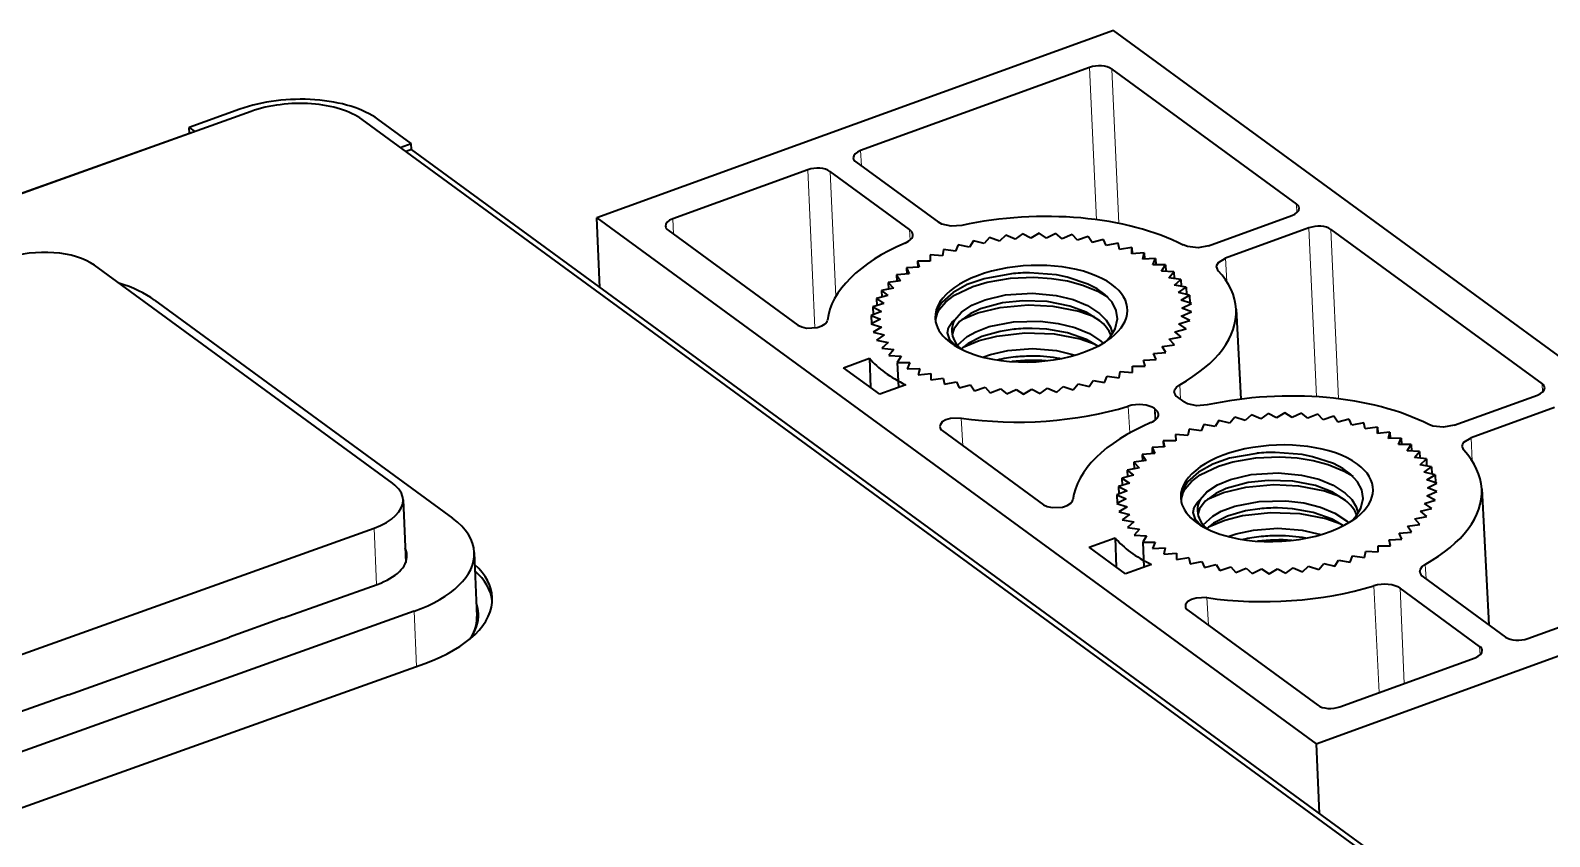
# Model space of a CAD drawing. Extents: x -1334 to -16, y -214 to 699.
# Drawn here: x -279.36 to -232, y 319.66 to 344.79 of the extents above; entities that cross this region are included whole.
import ezdxf

# ---------------------------------------------------------------- set-up
doc = ezdxf.new("R2010")
doc.units = 0

msp = doc.modelspace()

# ---------------------------------------------------------------- linework, layer by layer
at = {"color": 7, "lineweight": 35, "ltscale": 0.428136}
for p, q in [((-245.603, 344.785), (-261.7, 338.941)), ((-239.283, 322.551), (-223.185, 328.396))]:
    msp.add_line(p, q, dxfattribs=at)
at = {"color": 7, "lineweight": 35}
for p, q in [((-223.185, 328.396), (-245.603, 344.785)), ((-272.474, 342.26), (-311.036, 328.473)), ((-191.538, 285.363), (-269.016, 342.009)), ((-192.196, 286.026), (-267.483, 341.07)), ((-261.7, 338.941), (-239.283, 322.551))]:
    msp.add_line(p, q, dxfattribs=at)
at = {"color": 7, "lineweight": 35, "ltscale": 0.189853}
for p, q in [((-246.345, 343.629), (-253.483, 341.038)), ((-232.686, 325.833), (-225.548, 328.424))]:
    msp.add_line(p, q, dxfattribs=at)
at = {"color": 7, "lineweight": 13, "ltscale": 0.118703}
msp.add_line((-246.13, 338.886), (-246.345, 343.629), dxfattribs=at)
at = {"color": 7, "lineweight": 35, "ltscale": 0.1784}
msp.add_line((-245.654, 343.581), (-239.893, 339.37), dxfattribs=at)
at = {"color": 7, "lineweight": 13, "ltscale": 0.120376}
msp.add_line((-245.436, 338.771), (-245.654, 343.581), dxfattribs=at)
at = {"color": 7, "lineweight": 35, "ltscale": 0.041975}
msp.add_line((-272.827, 342.329), (-274.408, 341.764), dxfattribs=at)
at = {"color": 7, "lineweight": 35, "ltscale": 0.032004}
msp.add_line((-267.491, 341.261), (-268.525, 342.016), dxfattribs=at)
at = {"color": 7, "lineweight": 35, "ltscale": 0.412162}
msp.add_line((-274.4, 341.573), (-289.924, 336.023), dxfattribs=at)
at = {"color": 7, "lineweight": 35, "ltscale": 0.00477}
for p, q in [((-274.4, 341.573), (-274.408, 341.764)), ((-267.483, 341.07), (-267.491, 341.261))]:
    msp.add_line(p, q, dxfattribs=at)
at = {"color": 7, "lineweight": 35, "ltscale": 0.005546}
msp.add_line((-274.408, 341.764), (-274.229, 341.633), dxfattribs=at)
at = {"color": 7, "lineweight": 35, "ltscale": 0.008939}
msp.add_line((-267.828, 341.14), (-267.491, 341.261), dxfattribs=at)
at = {"color": 7, "lineweight": 35, "ltscale": 0.004434}
msp.add_line((-267.483, 341.07), (-267.65, 341.01), dxfattribs=at)
at = {"color": 7, "lineweight": 13, "ltscale": 0.01194}
msp.add_line((-253.457, 340.561), (-253.483, 341.038), dxfattribs=at)
at = {"color": 7, "lineweight": 35, "ltscale": 0.079638}
for p, q in [((-253.628, 340.686), (-251.056, 338.806)), ((-235.95, 327.761), (-233.378, 325.881))]:
    msp.add_line(p, q, dxfattribs=at)
at = {"color": 7, "lineweight": 35, "ltscale": 0.112004}
for p, q in [((-255.126, 340.441), (-259.337, 338.912)), ((-238.54, 323.707), (-234.329, 325.236))]:
    msp.add_line(p, q, dxfattribs=at)
at = {"color": 7, "lineweight": 13, "ltscale": 0.123346}
msp.add_line((-254.903, 335.512), (-255.126, 340.441), dxfattribs=at)
at = {"color": 7, "lineweight": 35, "ltscale": 0.076858}
msp.add_line((-251.953, 338.579), (-254.435, 340.393), dxfattribs=at)
at = {"color": 7, "lineweight": 13, "ltscale": 0.097702}
msp.add_line((-254.258, 336.489), (-254.435, 340.393), dxfattribs=at)
at = {"color": 7, "lineweight": 13, "ltscale": 0.00664}
for p, q in [((-239.883, 339.104), (-239.893, 339.37)), ((-232.228, 333.508), (-232.238, 333.773)), ((-234.174, 325.323), (-234.185, 325.588))]:
    msp.add_line(p, q, dxfattribs=at)
at = {"color": 7, "lineweight": 35, "ltscale": 0.054198}
msp.add_line((-261.609, 336.775), (-261.7, 338.941), dxfattribs=at)
at = {"color": 7, "lineweight": 13, "ltscale": 0.011941}
msp.add_line((-259.311, 338.435), (-259.337, 338.912), dxfattribs=at)
at = {"color": 7, "lineweight": 35, "ltscale": 0.069058}
for p, q in [((-242.634, 338.075), (-240.038, 339.018)), ((-239.51, 338.632), (-242.107, 337.69)), ((-234.979, 332.479), (-232.383, 333.421)), ((-231.856, 333.036), (-234.452, 332.093))]:
    msp.add_line(p, q, dxfattribs=at)
at = {"color": 7, "lineweight": 13, "ltscale": 0.131779}
msp.add_line((-239.272, 333.367), (-239.51, 338.632), dxfattribs=at)
at = {"color": 7, "lineweight": 35, "ltscale": 0.125382}
msp.add_line((-259.482, 338.561), (-255.433, 335.601), dxfattribs=at)
at = {"color": 7, "lineweight": 13, "ltscale": 0.008249}
for p, q in [((-251.953, 338.579), (-251.939, 338.249)), ((-244.298, 332.982), (-244.284, 332.652))]:
    msp.add_line(p, q, dxfattribs=at)
at = {"color": 7, "lineweight": 35, "ltscale": 0.005637}
for p, q in [((-249.965, 338.227), (-250.083, 338.035)), ((-246.355, 333.686), (-246.237, 333.878)), ((-242.31, 332.631), (-242.428, 332.439)), ((-238.7, 328.089), (-238.582, 328.281))]:
    msp.add_line(p, q, dxfattribs=at)
at = {"color": 7, "lineweight": 35, "ltscale": 0.008766}
for p, q in [((-249.625, 338.141), (-249.965, 338.227)), ((-246.695, 333.772), (-246.355, 333.686)), ((-241.97, 332.544), (-242.31, 332.631)), ((-239.04, 328.176), (-238.7, 328.089))]:
    msp.add_line(p, q, dxfattribs=at)
at = {"color": 7, "lineweight": 35, "ltscale": 0.006084}
for p, q in [((-249.468, 338.327), (-249.625, 338.141)), ((-246.852, 333.586), (-246.695, 333.772)), ((-241.813, 332.73), (-241.97, 332.544)), ((-239.197, 327.99), (-239.04, 328.176))]:
    msp.add_line(p, q, dxfattribs=at)
at = {"color": 7, "lineweight": 35, "ltscale": 0.008354}
for p, q in [((-249.151, 338.222), (-249.468, 338.327)), ((-247.169, 333.691), (-246.852, 333.586)), ((-241.496, 332.625), (-241.813, 332.73)), ((-239.515, 328.094), (-239.197, 327.99))]:
    msp.add_line(p, q, dxfattribs=at)
at = {"color": 7, "lineweight": 35, "ltscale": 0.006578}
for p, q in [((-248.957, 338.4), (-249.151, 338.222)), ((-247.363, 333.513), (-247.169, 333.691))]:
    msp.add_line(p, q, dxfattribs=at)
at = {"color": 7, "lineweight": 35, "ltscale": 0.007895}
msp.add_line((-248.665, 338.278), (-248.957, 338.4), dxfattribs=at)
at = {"color": 7, "lineweight": 35, "ltscale": 0.00709}
for p, q in [((-248.437, 338.446), (-248.665, 338.278)), ((-240.782, 332.85), (-241.01, 332.682)), ((-240.228, 327.87), (-240, 328.038))]:
    msp.add_line(p, q, dxfattribs=at)
at = {"color": 7, "lineweight": 35, "ltscale": 0.0074}
for p, q in [((-248.174, 338.309), (-248.437, 338.446)), ((-248.145, 333.604), (-247.883, 333.466)), ((-240.491, 328.007), (-240.228, 327.87))]:
    msp.add_line(p, q, dxfattribs=at)
at = {"color": 7, "lineweight": 35, "ltscale": 0.007598}
for p, q in [((-247.914, 338.466), (-248.174, 338.309)), ((-240.751, 327.851), (-240.491, 328.007))]:
    msp.add_line(p, q, dxfattribs=at)
at = {"color": 7, "lineweight": 35, "ltscale": 0.006889}
for p, q in [((-247.684, 338.315), (-247.914, 338.466)), ((-248.636, 333.598), (-248.406, 333.447)), ((-240.982, 328.002), (-240.751, 327.851))]:
    msp.add_line(p, q, dxfattribs=at)
at = {"color": 7, "lineweight": 35, "ltscale": 0.00808}
for p, q in [((-247.394, 338.458), (-247.684, 338.315)), ((-248.926, 333.455), (-248.636, 333.598)), ((-239.739, 332.861), (-240.029, 332.718)), ((-241.271, 327.859), (-240.982, 328.002))]:
    msp.add_line(p, q, dxfattribs=at)
at = {"color": 7, "lineweight": 35, "ltscale": 0.00638}
msp.add_line((-247.198, 338.294), (-247.394, 338.458), dxfattribs=at)
at = {"color": 7, "lineweight": 35, "ltscale": 0.008522}
for p, q in [((-246.882, 338.422), (-247.198, 338.294)), ((-249.438, 333.491), (-249.122, 333.619)), ((-239.227, 332.826), (-239.543, 332.697)), ((-241.783, 327.894), (-241.467, 328.022))]:
    msp.add_line(p, q, dxfattribs=at)
at = {"color": 7, "lineweight": 35, "ltscale": 0.005901}
for p, q in [((-246.723, 338.248), (-246.882, 338.422)), ((-249.597, 333.665), (-249.438, 333.491)), ((-239.068, 332.651), (-239.227, 332.826)), ((-241.943, 328.069), (-241.783, 327.894))]:
    msp.add_line(p, q, dxfattribs=at)
at = {"color": 7, "lineweight": 35, "ltscale": 0.008912}
for p, q in [((-246.384, 338.359), (-246.723, 338.248)), ((-249.936, 333.553), (-249.597, 333.665)), ((-242.281, 327.957), (-241.943, 328.069))]:
    msp.add_line(p, q, dxfattribs=at)
at = {"color": 7, "lineweight": 35, "ltscale": 0.005481}
for p, q in [((-246.263, 338.177), (-246.384, 338.359)), ((-250.057, 333.736), (-249.936, 333.553)), ((-242.402, 328.14), (-242.281, 327.957))]:
    msp.add_line(p, q, dxfattribs=at)
at = {"color": 7, "lineweight": 35, "ltscale": 0.009241}
for p, q in [((-245.906, 338.271), (-246.263, 338.177)), ((-250.414, 333.642), (-250.057, 333.736)), ((-238.251, 332.674), (-238.608, 332.58)), ((-242.759, 328.046), (-242.402, 328.14))]:
    msp.add_line(p, q, dxfattribs=at)
at = {"color": 7, "lineweight": 35, "ltscale": 0.005158}
for p, q in [((-245.825, 338.081), (-245.906, 338.271)), ((-250.495, 333.832), (-250.414, 333.642))]:
    msp.add_line(p, q, dxfattribs=at)
at = {"color": 7, "lineweight": 35, "ltscale": 0.009501}
for p, q in [((-245.452, 338.156), (-245.825, 338.081)), ((-250.868, 333.757), (-250.495, 333.832)), ((-237.797, 332.56), (-238.17, 332.484)), ((-243.213, 328.16), (-242.841, 328.235))]:
    msp.add_line(p, q, dxfattribs=at)
at = {"color": 7, "lineweight": 35, "ltscale": 0.004962}
for p, q in [((-245.411, 337.962), (-245.452, 338.156)), ((-250.909, 333.951), (-250.868, 333.757)), ((-237.757, 332.365), (-237.797, 332.56)), ((-243.254, 328.354), (-243.213, 328.16))]:
    msp.add_line(p, q, dxfattribs=at)
at = {"color": 7, "lineweight": 35, "ltscale": 0.203799}
msp.add_line((-238.819, 338.584), (-232.238, 333.773), dxfattribs=at)
at = {"color": 7, "lineweight": 13, "ltscale": 0.132173}
msp.add_line((-238.58, 333.303), (-238.819, 338.584), dxfattribs=at)
at = {"color": 7, "lineweight": 35, "ltscale": 0.009624}
msp.add_line((-250.932, 337.758), (-251.316, 337.786), dxfattribs=at)
at = {"color": 7, "lineweight": 35, "ltscale": 0.004917}
for p, q in [((-251.316, 337.786), (-251.313, 337.589)), ((-245.004, 334.127), (-245.007, 334.324)), ((-243.661, 332.189), (-243.658, 331.992)), ((-237.349, 328.531), (-237.352, 328.727))]:
    msp.add_line(p, q, dxfattribs=at)
at = {"color": 7, "lineweight": 35, "ltscale": 0.005021}
for p, q in [((-250.894, 337.955), (-250.932, 337.758)), ((-245.426, 333.958), (-245.388, 334.155)), ((-243.239, 332.359), (-243.277, 332.161))]:
    msp.add_line(p, q, dxfattribs=at)
at = {"color": 7, "lineweight": 35, "ltscale": 0.009408}
for p, q in [((-250.521, 337.907), (-250.894, 337.955)), ((-245.799, 334.005), (-245.426, 333.958)), ((-242.866, 332.311), (-243.239, 332.359)), ((-238.145, 328.409), (-237.771, 328.361))]:
    msp.add_line(p, q, dxfattribs=at)
at = {"color": 7, "lineweight": 35, "ltscale": 0.005271}
for p, q in [((-250.442, 338.103), (-250.521, 337.907)), ((-245.878, 333.81), (-245.799, 334.005)), ((-242.787, 332.506), (-242.866, 332.311)), ((-238.223, 328.213), (-238.145, 328.409))]:
    msp.add_line(p, q, dxfattribs=at)
at = {"color": 7, "lineweight": 35, "ltscale": 0.00912}
for p, q in [((-250.083, 338.035), (-250.442, 338.103)), ((-246.237, 333.878), (-245.878, 333.81)), ((-242.428, 332.439), (-242.787, 332.506)), ((-238.582, 328.281), (-238.223, 328.213))]:
    msp.add_line(p, q, dxfattribs=at)
at = {"color": 7, "lineweight": 35, "ltscale": 0.009687}
for p, q in [((-245.028, 338.018), (-245.411, 337.962)), ((-251.292, 333.895), (-250.909, 333.951)), ((-237.373, 332.421), (-237.757, 332.365)), ((-243.637, 328.298), (-243.254, 328.354))]:
    msp.add_line(p, q, dxfattribs=at)
at = {"color": 7, "lineweight": 35, "ltscale": 0.004919}
for p, q in [((-245.028, 337.821), (-245.028, 338.018)), ((-251.291, 334.092), (-251.292, 333.895)), ((-237.374, 332.225), (-237.373, 332.421)), ((-243.637, 328.495), (-243.637, 328.298))]:
    msp.add_line(p, q, dxfattribs=at)
at = {"color": 7, "lineweight": 35, "ltscale": 0.004902}
for p, q in [((-245.028, 338.018), (-245.019, 337.822)), ((-237.373, 332.421), (-237.364, 332.225))]:
    msp.add_line(p, q, dxfattribs=at)
at = {"color": 7, "lineweight": 35, "ltscale": 0.009795}
for p, q in [((-244.638, 337.857), (-245.028, 337.821)), ((-251.682, 334.056), (-251.291, 334.092)), ((-236.984, 332.26), (-237.374, 332.225)), ((-244.027, 328.459), (-243.637, 328.495))]:
    msp.add_line(p, q, dxfattribs=at)
at = {"color": 7, "lineweight": 35, "ltscale": 0.005037}
for p, q in [((-244.68, 337.66), (-244.638, 337.857)), ((-251.64, 334.253), (-251.682, 334.056)), ((-237.025, 332.063), (-236.984, 332.26)), ((-243.985, 328.657), (-244.027, 328.459))]:
    msp.add_line(p, q, dxfattribs=at)
at = {"color": 7, "lineweight": 35, "ltscale": 0.009823}
for p, q in [((-244.287, 337.675), (-244.68, 337.66)), ((-252.033, 334.238), (-251.64, 334.253)), ((-236.632, 332.079), (-237.025, 332.063)), ((-244.378, 328.641), (-243.985, 328.657))]:
    msp.add_line(p, q, dxfattribs=at)
at = {"color": 7, "lineweight": 35, "ltscale": 0.004884}
for p, q in [((-244.638, 337.857), (-244.629, 337.662)), ((-244.049, 331.999), (-244.039, 331.804)), ((-236.984, 332.26), (-236.974, 332.065))]:
    msp.add_line(p, q, dxfattribs=at)
at = {"color": 7, "lineweight": 35, "ltscale": 0.005297}
for p, q in [((-244.369, 337.48), (-244.287, 337.675)), ((-251.951, 334.433), (-252.033, 334.238)), ((-236.715, 331.883), (-236.632, 332.079)), ((-244.296, 328.837), (-244.378, 328.641))]:
    msp.add_line(p, q, dxfattribs=at)
at = {"color": 7, "lineweight": 35, "ltscale": 0.00492}
for p, q in [((-244.287, 337.675), (-244.278, 337.479)), ((-236.632, 332.079), (-236.623, 331.882))]:
    msp.add_line(p, q, dxfattribs=at)
at = {"color": 7, "lineweight": 13, "ltscale": 0.018269}
msp.add_line((-242.07, 336.96), (-242.107, 337.69), dxfattribs=at)
at = {"color": 7, "lineweight": 35, "ltscale": 0.287861}
msp.add_line((-268.069, 330.672), (-277.364, 337.468), dxfattribs=at)
at = {"color": 7, "lineweight": 35, "ltscale": 0.009801}
msp.add_line((-251.968, 337.199), (-252.358, 337.165), dxfattribs=at)
at = {"color": 7, "lineweight": 35, "ltscale": 0.005513}
for p, q in [((-252.358, 337.165), (-252.234, 336.983)), ((-243.962, 334.748), (-244.086, 334.93)), ((-244.703, 331.568), (-244.579, 331.386)), ((-236.307, 329.151), (-236.431, 329.334))]:
    msp.add_line(p, q, dxfattribs=at)
at = {"color": 7, "lineweight": 35, "ltscale": 0.004968}
for p, q in [((-252.358, 337.165), (-252.349, 336.966)), ((-244.703, 331.568), (-244.694, 331.37))]:
    msp.add_line(p, q, dxfattribs=at)
at = {"color": 7, "lineweight": 35, "ltscale": 0.009822}
for p, q in [((-251.66, 337.402), (-252.052, 337.388)), ((-244.66, 334.511), (-244.268, 334.525)), ((-244.005, 331.805), (-244.397, 331.792)), ((-237.006, 328.914), (-236.613, 328.928))]:
    msp.add_line(p, q, dxfattribs=at)
at = {"color": 7, "lineweight": 35, "ltscale": 0.00518}
for p, q in [((-252.052, 337.388), (-251.968, 337.199)), ((-244.397, 331.792), (-244.313, 331.603)), ((-236.613, 328.928), (-236.697, 329.117))]:
    msp.add_line(p, q, dxfattribs=at)
at = {"color": 7, "lineweight": 35, "ltscale": 0.004899}
msp.add_line((-252.052, 337.388), (-252.043, 337.193), dxfattribs=at)
at = {"color": 7, "lineweight": 35, "ltscale": 0.009762}
for p, q in [((-251.313, 337.589), (-251.703, 337.596)), ((-245.007, 334.324), (-244.616, 334.317)), ((-243.658, 331.992), (-244.049, 331.999)), ((-237.352, 328.727), (-236.962, 328.72))]:
    msp.add_line(p, q, dxfattribs=at)
at = {"color": 7, "lineweight": 35, "ltscale": 0.004973}
for p, q in [((-251.703, 337.596), (-251.66, 337.402)), ((-244.616, 334.317), (-244.66, 334.511))]:
    msp.add_line(p, q, dxfattribs=at)
at = {"color": 7, "lineweight": 35, "ltscale": 0.004885}
msp.add_line((-251.703, 337.596), (-251.694, 337.401), dxfattribs=at)
at = {"color": 7, "lineweight": 35, "ltscale": 0.00977}
for p, q in [((-243.979, 337.475), (-244.369, 337.48)), ((-252.341, 334.438), (-251.951, 334.433)), ((-236.324, 331.878), (-236.715, 331.883)), ((-244.687, 328.842), (-244.296, 328.837))]:
    msp.add_line(p, q, dxfattribs=at)
at = {"color": 7, "lineweight": 35, "ltscale": 0.005671}
for p, q in [((-244.1, 337.283), (-243.979, 337.475)), ((-236.446, 331.687), (-236.324, 331.878)), ((-244.565, 329.033), (-244.687, 328.842))]:
    msp.add_line(p, q, dxfattribs=at)
at = {"color": 7, "lineweight": 35, "ltscale": 0.009638}
for p, q in [((-243.716, 337.257), (-244.1, 337.283)), ((-244.949, 329.059), (-244.565, 329.033))]:
    msp.add_line(p, q, dxfattribs=at)
at = {"color": 7, "lineweight": 35, "ltscale": 0.00501}
for p, q in [((-243.979, 337.475), (-243.969, 337.274)), ((-236.324, 331.878), (-236.314, 331.678))]:
    msp.add_line(p, q, dxfattribs=at)
at = {"color": 7, "lineweight": 35, "ltscale": 0.006124}
msp.add_line((-243.876, 337.072), (-243.716, 337.257), dxfattribs=at)
at = {"color": 7, "lineweight": 35, "ltscale": 0.005163}
msp.add_line((-243.716, 337.257), (-243.706, 337.051), dxfattribs=at)
at = {"color": 7, "lineweight": 35, "ltscale": 0.009519}
for p, q in [((-252.456, 336.755), (-252.829, 336.681)), ((-243.864, 335.158), (-243.49, 335.232)), ((-236.209, 329.561), (-235.836, 329.635))]:
    msp.add_line(p, q, dxfattribs=at)
at = {"color": 7, "lineweight": 35, "ltscale": 0.009699}
for p, q in [((-252.234, 336.983), (-252.618, 336.928)), ((-244.086, 334.93), (-243.702, 334.984)), ((-244.579, 331.386), (-244.963, 331.332)), ((-236.431, 329.334), (-236.047, 329.388))]:
    msp.add_line(p, q, dxfattribs=at)
at = {"color": 7, "lineweight": 35, "ltscale": 0.005938}
for p, q in [((-252.618, 336.928), (-252.456, 336.755)), ((-244.963, 331.332), (-244.801, 331.158))]:
    msp.add_line(p, q, dxfattribs=at)
at = {"color": 7, "lineweight": 35, "ltscale": 0.005095}
msp.add_line((-252.618, 336.928), (-252.609, 336.725), dxfattribs=at)
at = {"color": 7, "lineweight": 35, "ltscale": 0.009428}
for p, q in [((-243.502, 337.026), (-243.876, 337.072)), ((-252.818, 334.887), (-252.444, 334.841)), ((-235.847, 331.429), (-236.221, 331.475)), ((-245.164, 329.291), (-244.789, 329.244))]:
    msp.add_line(p, q, dxfattribs=at)
at = {"color": 7, "lineweight": 35, "ltscale": 0.00662}
for p, q in [((-243.698, 336.849), (-243.502, 337.026)), ((-252.622, 335.064), (-252.818, 334.887)), ((-236.043, 331.252), (-235.847, 331.429))]:
    msp.add_line(p, q, dxfattribs=at)
at = {"color": 7, "lineweight": 35, "ltscale": 0.009146}
for p, q in [((-243.338, 336.783), (-243.698, 336.849)), ((-252.982, 335.13), (-252.622, 335.064)), ((-245.327, 329.534), (-244.967, 329.468))]:
    msp.add_line(p, q, dxfattribs=at)
at = {"color": 7, "lineweight": 35, "ltscale": 0.007133}
for p, q in [((-243.57, 336.615), (-243.338, 336.783)), ((-252.75, 335.298), (-252.982, 335.13)), ((-235.915, 331.019), (-235.684, 331.186)), ((-245.096, 329.701), (-245.327, 329.534))]:
    msp.add_line(p, q, dxfattribs=at)
at = {"color": 7, "lineweight": 35, "ltscale": 0.005385}
msp.add_line((-243.502, 337.026), (-243.491, 336.811), dxfattribs=at)
at = {"color": 7, "lineweight": 35, "ltscale": 0.005693}
for p, q in [((-243.338, 336.783), (-243.328, 336.555)), ((-235.684, 331.186), (-235.673, 330.959))]:
    msp.add_line(p, q, dxfattribs=at)
at = {"color": 7, "lineweight": 35, "ltscale": 0.287862}
msp.add_line((-275.492, 336.378), (-266.197, 329.582), dxfattribs=at)
at = {"color": 7, "lineweight": 35, "ltscale": 0.008941}
msp.add_line((-252.756, 336.276), (-253.097, 336.166), dxfattribs=at)
at = {"color": 7, "lineweight": 35, "ltscale": 0.009265}
for p, q in [((-252.631, 336.519), (-252.99, 336.426)), ((-243.689, 335.394), (-243.33, 335.487)), ((-244.976, 330.922), (-245.335, 330.829)), ((-236.034, 329.798), (-235.676, 329.89))]:
    msp.add_line(p, q, dxfattribs=at)
at = {"color": 7, "lineweight": 35, "ltscale": 0.006931}
for p, q in [((-252.99, 336.426), (-252.756, 336.276)), ((-243.33, 335.487), (-243.564, 335.637)), ((-245.335, 330.829), (-245.102, 330.679)), ((-235.676, 329.89), (-235.909, 330.04))]:
    msp.add_line(p, q, dxfattribs=at)
at = {"color": 7, "lineweight": 35, "ltscale": 0.00556}
for p, q in [((-252.99, 336.426), (-252.979, 336.204)), ((-245.335, 330.829), (-245.324, 330.607))]:
    msp.add_line(p, q, dxfattribs=at)
at = {"color": 7, "lineweight": 35, "ltscale": 0.006422}
for p, q in [((-252.829, 336.681), (-252.631, 336.519)), ((-245.175, 331.085), (-244.976, 330.922)), ((-235.836, 329.635), (-236.034, 329.798))]:
    msp.add_line(p, q, dxfattribs=at)
at = {"color": 7, "lineweight": 35, "ltscale": 0.005289}
for p, q in [((-252.829, 336.681), (-252.82, 336.47)), ((-245.175, 331.085), (-245.165, 330.873))]:
    msp.add_line(p, q, dxfattribs=at)
at = {"color": 7, "lineweight": 35, "ltscale": 0.008797}
for p, q in [((-243.228, 336.53), (-243.57, 336.615)), ((-235.573, 330.934), (-235.915, 331.019)), ((-245.437, 329.786), (-245.096, 329.701))]:
    msp.add_line(p, q, dxfattribs=at)
at = {"color": 7, "lineweight": 35, "ltscale": 0.007639}
for p, q in [((-243.491, 336.375), (-243.228, 336.53)), ((-252.829, 335.538), (-253.092, 335.383))]:
    msp.add_line(p, q, dxfattribs=at)
at = {"color": 7, "lineweight": 35, "ltscale": 0.00839}
for p, q in [((-243.172, 336.272), (-243.491, 336.375)), ((-253.148, 335.641), (-252.829, 335.538)), ((-235.517, 330.675), (-235.836, 330.778)), ((-245.493, 330.045), (-245.174, 329.941))]:
    msp.add_line(p, q, dxfattribs=at)
at = {"color": 7, "lineweight": 35, "ltscale": 0.008118}
for p, q in [((-243.464, 336.13), (-243.172, 336.272)), ((-252.856, 335.783), (-253.148, 335.641)), ((-235.809, 330.533), (-235.517, 330.675)), ((-245.201, 330.186), (-245.493, 330.045))]:
    msp.add_line(p, q, dxfattribs=at)
at = {"color": 7, "lineweight": 35, "ltscale": 0.00611}
for p, q in [((-243.228, 336.53), (-243.217, 336.286)), ((-235.573, 330.934), (-235.562, 330.69))]:
    msp.add_line(p, q, dxfattribs=at)
at = {"color": 7, "lineweight": 35, "ltscale": 0.008556}
for p, q in [((-252.832, 336.03), (-253.15, 335.903)), ((-243.488, 335.883), (-243.17, 336.01)), ((-245.177, 330.433), (-245.495, 330.307)), ((-235.833, 330.286), (-235.515, 330.413))]:
    msp.add_line(p, q, dxfattribs=at)
at = {"color": 7, "lineweight": 35, "ltscale": 0.007934}
for p, q in [((-253.15, 335.903), (-252.856, 335.783)), ((-235.515, 330.413), (-235.809, 330.533))]:
    msp.add_line(p, q, dxfattribs=at)
at = {"color": 7, "lineweight": 35, "ltscale": 0.00643}
for p, q in [((-253.15, 335.903), (-253.138, 335.646)), ((-245.495, 330.307), (-245.483, 330.05))]:
    msp.add_line(p, q, dxfattribs=at)
at = {"color": 7, "lineweight": 35, "ltscale": 0.007442}
for p, q in [((-253.097, 336.166), (-252.832, 336.03)), ((-243.223, 335.747), (-243.488, 335.883)), ((-235.568, 330.151), (-235.833, 330.286))]:
    msp.add_line(p, q, dxfattribs=at)
at = {"color": 7, "lineweight": 35, "ltscale": 0.005931}
for p, q in [((-253.097, 336.166), (-253.085, 335.929)), ((-245.442, 330.569), (-245.431, 330.332))]:
    msp.add_line(p, q, dxfattribs=at)
at = {"color": 7, "lineweight": 35, "ltscale": 0.008942}
for p, q in [((-243.564, 335.637), (-243.223, 335.747)), ((-245.102, 330.679), (-245.442, 330.569)), ((-235.909, 330.04), (-235.568, 330.151))]:
    msp.add_line(p, q, dxfattribs=at)
at = {"color": 7, "lineweight": 35, "ltscale": 0.007933}
for p, q in [((-243.17, 336.01), (-243.464, 336.13)), ((-245.495, 330.307), (-245.201, 330.186))]:
    msp.add_line(p, q, dxfattribs=at)
at = {"color": 7, "lineweight": 35, "ltscale": 0.070159}
msp.add_line((-241.777, 336.094), (-241.628, 333.292), dxfattribs=at)
at = {"color": 7, "lineweight": 35, "ltscale": 0.008798}
msp.add_line((-253.092, 335.383), (-252.75, 335.298), dxfattribs=at)
at = {"color": 7, "lineweight": 35, "ltscale": 0.000125336}
for p, q in [((-248.7, 335.472), (-248.695, 335.472)), ((-241.046, 329.875), (-241.041, 329.876))]:
    msp.add_line(p, q, dxfattribs=at)
at = {"color": 7, "lineweight": 35, "ltscale": 2.86509e-05}
msp.add_line((-248.139, 335.5), (-248.14, 335.5), dxfattribs=at)
at = {"color": 7, "lineweight": 35, "ltscale": 0.006421}
msp.add_line((-243.49, 335.232), (-243.689, 335.394), dxfattribs=at)
at = {"color": 7, "lineweight": 35, "ltscale": 0.006123}
for p, q in [((-252.444, 334.841), (-252.604, 334.656)), ((-236.221, 331.475), (-236.061, 331.661)), ((-244.789, 329.244), (-244.949, 329.059))]:
    msp.add_line(p, q, dxfattribs=at)
at = {"color": 7, "lineweight": 35, "ltscale": 0.000621967}
for p, q in [((-250.487, 334.927), (-250.507, 334.942)), ((-242.832, 329.33), (-242.852, 329.345))]:
    msp.add_line(p, q, dxfattribs=at)
at = {"color": 7, "lineweight": 35, "ltscale": 0.002411}
for p, q in [((-245.993, 335.101), (-245.921, 335.037)), ((-238.338, 329.504), (-238.266, 329.441))]:
    msp.add_line(p, q, dxfattribs=at)
at = {"color": 7, "lineweight": 35, "ltscale": 0.005939}
for p, q in [((-243.702, 334.984), (-243.864, 335.158)), ((-236.047, 329.388), (-236.209, 329.561))]:
    msp.add_line(p, q, dxfattribs=at)
at = {"color": 7, "lineweight": 35, "ltscale": 0.021546}
for p, q in [((-254.015, 334.274), (-253.205, 334.568)), ((-252.074, 333.74), (-252.884, 333.446)), ((-244.419, 328.144), (-245.229, 327.85))]:
    msp.add_line(p, q, dxfattribs=at)
at = {"color": 7, "lineweight": 35, "ltscale": 0.022799}
msp.add_line((-253.205, 334.568), (-253.171, 333.657), dxfattribs=at)
at = {"color": 7, "lineweight": 35, "ltscale": 0.009637}
for p, q in [((-252.604, 334.656), (-252.22, 334.63)), ((-236.061, 331.661), (-236.446, 331.687))]:
    msp.add_line(p, q, dxfattribs=at)
at = {"color": 7, "lineweight": 35, "ltscale": 0.005672}
msp.add_line((-252.22, 334.63), (-252.341, 334.438), dxfattribs=at)
at = {"color": 7, "lineweight": 35, "ltscale": 0.019564}
for p, q in [((-252.341, 334.438), (-252.304, 333.657)), ((-244.687, 328.842), (-244.65, 328.06))]:
    msp.add_line(p, q, dxfattribs=at)
at = {"color": 7, "lineweight": 35, "ltscale": 4.65456e-05}
msp.add_line((-248.097, 334.635), (-248.099, 334.635), dxfattribs=at)
at = {"color": 7, "lineweight": 35, "ltscale": 0.0098}
for p, q in [((-244.352, 334.714), (-243.962, 334.748)), ((-244.313, 331.603), (-244.703, 331.568)), ((-236.697, 329.117), (-236.307, 329.151))]:
    msp.add_line(p, q, dxfattribs=at)
at = {"color": 7, "lineweight": 35, "ltscale": 0.005179}
msp.add_line((-244.268, 334.525), (-244.352, 334.714), dxfattribs=at)
at = {"color": 7, "lineweight": 35, "ltscale": 0.035048}
for p, q in [((-252.884, 333.446), (-254.015, 334.274)), ((-245.229, 327.85), (-246.361, 328.677))]:
    msp.add_line(p, q, dxfattribs=at)
at = {"color": 7, "lineweight": 35, "ltscale": 0.009623}
for p, q in [((-245.388, 334.155), (-245.004, 334.127)), ((-243.277, 332.161), (-243.661, 332.189)), ((-237.733, 328.558), (-237.349, 328.531))]:
    msp.add_line(p, q, dxfattribs=at)
at = {"color": 7, "lineweight": 35, "ltscale": 0.006381}
for p, q in [((-249.122, 333.619), (-248.926, 333.455)), ((-239.543, 332.697), (-239.739, 332.861)), ((-241.467, 328.022), (-241.271, 327.859))]:
    msp.add_line(p, q, dxfattribs=at)
at = {"color": 7, "lineweight": 35, "ltscale": 0.007597}
for p, q in [((-248.406, 333.447), (-248.145, 333.604)), ((-240.259, 332.869), (-240.52, 332.713))]:
    msp.add_line(p, q, dxfattribs=at)
at = {"color": 7, "lineweight": 35, "ltscale": 0.007091}
msp.add_line((-247.883, 333.466), (-247.655, 333.635), dxfattribs=at)
at = {"color": 7, "lineweight": 35, "ltscale": 0.007894}
for p, q in [((-247.655, 333.635), (-247.363, 333.513)), ((-241.01, 332.682), (-241.302, 332.803)), ((-240, 328.038), (-239.708, 327.916))]:
    msp.add_line(p, q, dxfattribs=at)
at = {"color": 7, "lineweight": 13, "ltscale": 0.011345}
for p, q in [((-243.511, 333.289), (-243.535, 333.743)), ((-235.856, 327.693), (-235.88, 328.146))]:
    msp.add_line(p, q, dxfattribs=at)
at = {"color": 7, "lineweight": 13, "ltscale": 0.020914}
msp.add_line((-245.136, 333.074), (-245.094, 332.239), dxfattribs=at)
at = {"color": 7, "lineweight": 35, "ltscale": 0.000716753}
msp.add_line((-244.298, 332.982), (-244.321, 332.999), dxfattribs=at)
at = {"color": 7, "lineweight": 13, "ltscale": 0.009118}
msp.add_line((-244.306, 332.635), (-244.321, 332.999), dxfattribs=at)
at = {"color": 7, "lineweight": 35, "ltscale": 0.006275}
msp.add_line((-243.604, 333.357), (-243.402, 333.209), dxfattribs=at)
at = {"color": 7, "lineweight": 13, "ltscale": 0.021598}
msp.add_line((-250.345, 332.705), (-250.294, 331.843), dxfattribs=at)
at = {"color": 7, "lineweight": 35, "ltscale": 0.006579}
for p, q in [((-241.302, 332.803), (-241.496, 332.625)), ((-239.708, 327.916), (-239.515, 328.094))]:
    msp.add_line(p, q, dxfattribs=at)
at = {"color": 7, "lineweight": 35, "ltscale": 0.007401}
msp.add_line((-240.52, 332.713), (-240.782, 332.85), dxfattribs=at)
at = {"color": 7, "lineweight": 35, "ltscale": 0.00689}
msp.add_line((-240.029, 332.718), (-240.259, 332.869), dxfattribs=at)
at = {"color": 7, "lineweight": 35, "ltscale": 0.008913}
msp.add_line((-238.729, 332.763), (-239.068, 332.651), dxfattribs=at)
at = {"color": 7, "lineweight": 35, "ltscale": 0.005482}
msp.add_line((-238.608, 332.58), (-238.729, 332.763), dxfattribs=at)
at = {"color": 7, "lineweight": 35, "ltscale": 0.005157}
for p, q in [((-238.17, 332.484), (-238.251, 332.674)), ((-242.841, 328.235), (-242.759, 328.046))]:
    msp.add_line(p, q, dxfattribs=at)
at = {"color": 7, "lineweight": 35, "ltscale": 0.097764}
msp.add_line((-250.935, 332.312), (-247.779, 330.004), dxfattribs=at)
at = {"color": 7, "lineweight": 35, "ltscale": 0.004972}
for p, q in [((-244.049, 331.999), (-244.005, 331.805)), ((-236.962, 328.72), (-237.006, 328.914))]:
    msp.add_line(p, q, dxfattribs=at)
at = {"color": 7, "lineweight": 13, "ltscale": 0.01827}
msp.add_line((-234.415, 331.363), (-234.452, 332.093), dxfattribs=at)
at = {"color": 7, "lineweight": 35, "ltscale": 0.0049}
msp.add_line((-244.397, 331.792), (-244.388, 331.596), dxfattribs=at)
at = {"color": 7, "lineweight": 35, "ltscale": 0.005162}
msp.add_line((-236.061, 331.661), (-236.051, 331.454), dxfattribs=at)
at = {"color": 7, "lineweight": 35, "ltscale": 0.00952}
msp.add_line((-244.801, 331.158), (-245.175, 331.085), dxfattribs=at)
at = {"color": 7, "lineweight": 35, "ltscale": 0.005096}
msp.add_line((-244.963, 331.332), (-244.954, 331.128), dxfattribs=at)
at = {"color": 7, "lineweight": 35, "ltscale": 0.009147}
msp.add_line((-235.684, 331.186), (-236.043, 331.252), dxfattribs=at)
at = {"color": 7, "lineweight": 35, "ltscale": 0.005386}
msp.add_line((-235.847, 331.429), (-235.837, 331.214), dxfattribs=at)
at = {"color": 7, "lineweight": 35, "ltscale": 0.007443}
msp.add_line((-245.442, 330.569), (-245.177, 330.433), dxfattribs=at)
at = {"color": 7, "lineweight": 35, "ltscale": 0.007638}
for p, q in [((-235.836, 330.778), (-235.573, 330.934)), ((-245.174, 329.941), (-245.437, 329.786))]:
    msp.add_line(p, q, dxfattribs=at)
at = {"color": 7, "lineweight": 35, "ltscale": 0.048968}
msp.add_line((-267.743, 330.158), (-267.661, 328.201), dxfattribs=at)
at = {"color": 7, "lineweight": 35, "ltscale": 0.1061}
msp.add_line((-234.122, 330.498), (-233.897, 326.26), dxfattribs=at)
at = {"color": 7, "lineweight": 35, "ltscale": 2.827e-05}
msp.add_line((-240.484, 329.903), (-240.485, 329.903), dxfattribs=at)
at = {"color": 7, "lineweight": 35, "ltscale": 0.327887}
msp.add_line((-280.998, 324.858), (-268.648, 329.274), dxfattribs=at)
at = {"color": 7, "lineweight": 13, "ltscale": 0.044094}
msp.add_line((-268.648, 329.274), (-268.574, 327.512), dxfattribs=at)
at = {"color": 7, "lineweight": 35, "ltscale": 0.006621}
msp.add_line((-244.967, 329.468), (-245.164, 329.291), dxfattribs=at)
at = {"color": 7, "lineweight": 35, "ltscale": 0.021547}
msp.add_line((-246.361, 328.677), (-245.551, 328.971), dxfattribs=at)
at = {"color": 7, "lineweight": 35, "ltscale": 0.02279}
msp.add_line((-245.551, 328.971), (-245.517, 328.06), dxfattribs=at)
at = {"color": 7, "lineweight": 35, "ltscale": 4.61641e-05}
msp.add_line((-240.442, 329.038), (-240.444, 329.038), dxfattribs=at)
at = {"color": 7, "lineweight": 35, "ltscale": 0.049865}
msp.add_line((-265.522, 328.516), (-265.439, 326.523), dxfattribs=at)
at = {"color": 7, "lineweight": 35, "ltscale": 0.00502}
msp.add_line((-237.771, 328.361), (-237.733, 328.558), dxfattribs=at)
at = {"color": 7, "lineweight": 35, "ltscale": 0.077731}
msp.add_line((-271.476, 326.474), (-268.548, 327.521), dxfattribs=at)
at = {"color": 7, "lineweight": 13, "ltscale": 0.083241}
msp.add_line((-237.481, 327.478), (-237.315, 324.152), dxfattribs=at)
at = {"color": 7, "lineweight": 35, "ltscale": 0.076859}
msp.add_line((-234.185, 325.588), (-236.666, 327.403), dxfattribs=at)
at = {"color": 7, "lineweight": 13, "ltscale": 0.074297}
msp.add_line((-236.541, 324.433), (-236.666, 327.403), dxfattribs=at)
at = {"color": 7, "lineweight": 13, "ltscale": 0.021603}
msp.add_line((-242.691, 327.109), (-242.639, 326.246), dxfattribs=at)
at = {"color": 7, "lineweight": 35, "ltscale": 0.336338}
for p, q in [((-267.4, 326.682), (-280.068, 322.152)), ((-279.734, 320.527), (-267.066, 325.057))]:
    msp.add_line(p, q, dxfattribs=at)
at = {"color": 7, "lineweight": 35, "ltscale": 0.044417}
for p, q in [((-271.476, 326.474), (-273.149, 325.876)), ((-278.167, 324.082), (-279.84, 323.484))]:
    msp.add_line(p, q, dxfattribs=at)
at = {"color": 7, "lineweight": 13, "ltscale": 0.043001}
msp.add_line((-267.4, 326.682), (-267.327, 324.963), dxfattribs=at)
at = {"color": 7, "lineweight": 35, "ltscale": 0.125383}
msp.add_line((-243.281, 326.716), (-239.232, 323.755), dxfattribs=at)
at = {"color": 7, "lineweight": 35, "ltscale": 0.133252}
msp.add_line((-278.167, 324.082), (-273.149, 325.876), dxfattribs=at)
at = {"color": 7, "lineweight": 35, "ltscale": 0.0542}
msp.add_line((-239.283, 322.551), (-239.191, 320.385), dxfattribs=at)
at = {"color": 7, "lineweight": 35}
for points in [[(-250.329, 338.71), (-250.654, 338.686), (-250.948, 338.747), (-251.056, 338.806)], [(-242.634, 338.075), (-242.963, 338.014), (-243.295, 338.047), (-243.429, 338.098)], [(-242.385, 337.41), (-242.378, 337.465), (-242.329, 337.55), (-242.107, 337.69)], [(-248.781, 337.202), (-249.634, 337.047), (-250.159, 336.863), (-250.599, 336.62), (-250.941, 336.316), (-251.054, 336.15)], [(-245.864, 336.555), (-246.106, 336.729), (-246.399, 336.882), (-247.045, 337.097), (-247.371, 337.163), (-248.215, 337.229)], [(-251.148, 335.758), (-251.086, 335.984), (-251.023, 336.1), (-250.826, 336.329), (-250.554, 336.535), (-249.983, 336.806), (-249.538, 336.94), (-248.812, 337.067), (-248.077, 337.095), (-247.529, 337.057)], [(-247.529, 337.057), (-247.03, 336.977), (-246.557, 336.85), (-246.064, 336.647), (-245.788, 336.485)], [(-246.023, 335.736), (-246.449, 336.003), (-246.962, 336.196), (-247.665, 336.335), (-248.428, 336.36), (-249.058, 336.293), (-249.744, 336.105), (-250.066, 335.954), (-250.397, 335.712), (-250.573, 335.473), (-250.624, 335.305)], [(-250.554, 335.76), (-250.341, 336.006), (-250.015, 336.22), (-249.601, 336.391), (-248.967, 336.542), (-248.119, 336.596), (-247.39, 336.524), (-246.858, 336.395), (-246.406, 336.208), (-246.034, 335.966)], [(-250.328, 335.775), (-249.828, 335.981), (-249.13, 336.153), (-248.257, 336.231), (-247.489, 336.192)], [(-245.837, 335.089), (-245.703, 335.234), (-245.545, 335.488), (-245.474, 335.795), (-245.513, 336.06), (-245.643, 336.316), (-245.864, 336.555)], [(-255.433, 335.601), (-255.316, 335.544), (-255.166, 335.511), (-254.838, 335.525), (-254.693, 335.575), (-254.584, 335.645), (-254.528, 335.717), (-254.517, 335.755)], [(-250.507, 334.942), (-250.701, 335.144), (-250.772, 335.358), (-250.74, 335.525), (-250.635, 335.681), (-250.554, 335.76)], [(-247.489, 336.192), (-246.679, 336.035), (-246.206, 335.868)], [(-246.034, 335.966), (-245.829, 335.759), (-245.69, 335.532), (-245.631, 335.332)], [(-250.458, 334.976), (-250.156, 335.249), (-249.894, 335.395), (-249.469, 335.555), (-248.711, 335.705), (-247.881, 335.723), (-247.325, 335.655), (-246.804, 335.525), (-246.351, 335.336), (-245.993, 335.101)], [(-248.696, 335.473), (-249.135, 335.406), (-249.698, 335.242), (-250.133, 335.023), (-250.345, 334.858)], [(-250.287, 334.91), (-249.784, 335.117), (-249.234, 335.261), (-248.359, 335.363), (-247.448, 335.327)], [(-246.082, 334.947), (-246.436, 335.151), (-247.033, 335.362), (-247.672, 335.475), (-248.138, 335.5)], [(-247.448, 335.327), (-246.638, 335.17), (-246.165, 335.003)], [(-249.674, 334.606), (-249.433, 334.688), (-248.891, 334.811), (-248.127, 334.868), (-247.371, 334.805), (-246.79, 334.669)], [(-243.703, 333.514), (-243.687, 333.595), (-243.631, 333.672), (-243.535, 333.743)], [(-242.674, 333.114), (-243, 333.09), (-243.293, 333.151), (-243.402, 333.209)], [(-250.345, 332.705), (-250.679, 332.693), (-250.826, 332.649), (-250.938, 332.583), (-251.006, 332.487), (-251.012, 332.437)], [(-234.979, 332.479), (-235.308, 332.418), (-235.64, 332.451), (-235.774, 332.502)], [(-234.73, 331.814), (-234.723, 331.869), (-234.674, 331.954), (-234.452, 332.093)], [(-243.493, 330.161), (-243.432, 330.387), (-243.368, 330.503), (-243.171, 330.732), (-242.899, 330.938), (-242.328, 331.21), (-241.883, 331.344), (-241.157, 331.47), (-240.423, 331.499), (-239.875, 331.461)], [(-241.126, 331.605), (-241.979, 331.451), (-242.504, 331.266), (-242.945, 331.023), (-243.287, 330.719), (-243.399, 330.553)], [(-238.209, 330.958), (-238.452, 331.133), (-238.745, 331.286), (-239.391, 331.501), (-239.716, 331.566), (-240.56, 331.633)], [(-239.875, 331.461), (-239.375, 331.38), (-238.902, 331.253), (-238.41, 331.051), (-238.133, 330.889)], [(-238.368, 330.139), (-238.794, 330.406), (-239.307, 330.6), (-240.01, 330.738), (-240.773, 330.763), (-241.404, 330.696), (-242.089, 330.509), (-242.411, 330.358), (-242.742, 330.115), (-242.918, 329.876), (-242.969, 329.708)], [(-242.899, 330.164), (-242.686, 330.409), (-242.36, 330.624), (-241.947, 330.795), (-241.312, 330.945), (-240.464, 330.999), (-239.735, 330.928), (-239.203, 330.798), (-238.751, 330.612), (-238.379, 330.369)], [(-242.673, 330.178), (-242.173, 330.384), (-241.475, 330.556), (-240.602, 330.635), (-239.834, 330.596)], [(-239.834, 330.596), (-239.024, 330.438), (-238.551, 330.272)], [(-238.182, 329.493), (-238.048, 329.638), (-237.891, 329.892), (-237.819, 330.198), (-237.858, 330.463), (-237.988, 330.72), (-238.209, 330.958)], [(-247.779, 330.004), (-247.662, 329.947), (-247.511, 329.914), (-247.183, 329.928), (-247.038, 329.979), (-246.929, 330.048), (-246.873, 330.12), (-246.862, 330.158)], [(-242.852, 329.345), (-243.046, 329.548), (-243.117, 329.762), (-243.085, 329.928), (-242.98, 330.084), (-242.899, 330.164)], [(-242.803, 329.38), (-242.501, 329.652), (-242.239, 329.799), (-241.815, 329.958), (-241.056, 330.109), (-240.226, 330.126), (-239.67, 330.058), (-239.149, 329.929), (-238.697, 329.74), (-238.338, 329.504)], [(-238.379, 330.369), (-238.174, 330.163), (-238.035, 329.935), (-237.977, 329.735)], [(-241.041, 329.876), (-241.48, 329.809), (-242.044, 329.646), (-242.479, 329.427), (-242.69, 329.261)], [(-242.632, 329.313), (-242.13, 329.52), (-241.579, 329.664), (-240.704, 329.766), (-239.793, 329.731)], [(-238.427, 329.351), (-238.781, 329.555), (-239.378, 329.765), (-240.017, 329.878), (-240.484, 329.903)], [(-239.793, 329.731), (-238.983, 329.574), (-238.51, 329.407)], [(-242.019, 329.01), (-241.778, 329.092), (-241.236, 329.214), (-240.472, 329.271), (-239.716, 329.208), (-239.135, 329.072)], [(-236.048, 327.917), (-236.032, 327.998), (-235.976, 328.075), (-235.88, 328.146)], [(-242.691, 327.109), (-243.024, 327.096), (-243.171, 327.052), (-243.284, 326.987), (-243.351, 326.891), (-243.358, 326.841)]]:
    msp.add_lwpolyline(points, dxfattribs=at)
for centre, radius, start, end in [((-253.537, 340.836), 0.175, 187.6168, 238.6922), ((-239.983, 339.22), 0.174, 6.7262, 58.8297), ((-259.391, 338.711), 0.175, 187.6168, 238.6922), ((-248.216, 331.4), 5.829, 89.996, 95.5671), ((-242.203, 337.425), 0.182, 184.7219, 224.9296), ((-250.427, 335.792), 0.722, 150.3028, 187.3197), ((-248.172, 330.389), 5.111, 89.6286, 95.8912), ((-246.749, 334.808), 1.177, 23.48, 51.9486), ((-248.212, 330.235), 4.395, 95.7538, 103.2314), ((-248.092, 328.615), 5.888, 86.1202, 96.5558), ((-248.131, 329.523), 5.111, 89.6396, 95.8568), ((-248.077, 328.48), 6.154, 90.3329, 95.2125), ((-248.111, 329.955), 4.679, 79.4882, 89.8474), ((-243.492, 333.54), 0.213, 186.9619, 238.3096), ((-232.329, 333.623), 0.174, 6.7262, 58.8297), ((-250.843, 332.457), 0.172, 186.6651, 237.3335), ((-240.561, 325.804), 5.829, 89.996, 95.5671), ((-234.548, 331.828), 0.182, 184.7219, 224.9296), ((-242.772, 330.195), 0.722, 150.3028, 187.3197), ((-239.094, 329.212), 1.177, 23.48, 51.9486), ((-240.517, 324.792), 5.111, 89.6286, 95.8912), ((-240.557, 324.639), 4.395, 95.7538, 103.2314), ((-240.438, 323.018), 5.888, 86.1202, 96.5558), ((-240.476, 323.927), 5.111, 89.6396, 95.8568), ((-240.422, 322.884), 6.154, 90.3329, 95.2125), ((-240.456, 324.359), 4.679, 79.4882, 89.8474), ((-235.837, 327.943), 0.213, 186.9619, 238.3096), ((-243.188, 326.86), 0.172, 186.6652, 237.3333), ((-234.275, 325.438), 0.174, 6.7397, 58.7599)]:
    msp.add_arc(centre, radius, start, end, dxfattribs=at)
for centre, major_axis, ratio, start_param, end_param in [((-246.072, 343.429), (0.499, 0.024), 0.50033, 0.555421, 2.12619), ((-271.126, 341.086), (3.107, 0.131), 0.497921, 0.557978, 2.128775), ((-271.107, 341.261), (2.498, 0.105), 0.497921, 0.557978, 2.128775), ((-253.21, 340.838), (-0.499, -0.024), 0.500306, 5.26783, 6.286963), ((-254.853, 340.241), (0.499, 0.024), 0.50033, 0.555421, 2.12619), ((-248.152, 335.783), (6.375, 0.301), 0.500318, 0.713213, 1.895605), ((-240.311, 339.218), (0.499, 0.024), 0.500306, 5.26783, 6.278632), ((-259.064, 338.712), (-0.499, -0.024), 0.500306, 5.26783, 6.286963), ((-239.237, 338.432), (0.499, 0.024), 0.50033, 0.555421, 2.12619), ((-248.152, 335.783), (6.375, 0.301), 0.500318, 2.212688, 3.056433), ((-252.474, 338.39), (-0.622, -0.029), 0.500318, 2.212695, 3.138613), ((-252.474, 338.39), (-0.622, -0.029), 0.500318, 3.138613, 3.69701), ((-279.037, 336.869), (-1.998, -0.084), 0.497921, 3.699571, 5.270367), ((-248.16, 335.956), (-2.997, -0.142), 0.500318, 3.69701, 6.360121), ((-248.152, 335.783), (6.375, 0.301), 0.500318, 0.003073, 0.397622), ((-278.964, 335.137), (-4.146, -0.175), 0.497921, 3.699571, 4.085766), ((-248.16, 335.956), (2.997, 0.142), 0.500318, 5.667078, 6.838603), ((-248.14, 335.524), (2.497, 0.118), 0.500318, 2.858, 3.141697), ((-248.152, 335.783), (6.375, 0.301), 0.500318, 5.498415, 6.286259), ((-248.16, 335.956), (-2.997, -0.142), 0.500318, 0.076936, 1.033899), ((-248.14, 335.524), (2.497, 0.118), 0.500318, 3.141697, 3.622469), ((-248.16, 335.956), (2.997, 0.142), 0.500318, 4.175492, 5.667078), ((-248.152, 335.783), (5.459, 0.258), 0.500318, 3.506492, 3.887528), ((-240.497, 330.187), (6.375, 0.301), 0.500318, 0.713213, 1.895605), ((-232.656, 333.621), (0.499, 0.024), 0.500306, 5.26783, 6.278632), ((-248.152, 335.783), (6.375, 0.301), 0.500318, 4.337587, 5.181333), ((-244.842, 332.81), (-0.622, -0.029), 0.500318, 3.69701, 5.181326), ((-244.819, 332.793), (-0.622, -0.029), 0.500318, 3.138613, 3.69701), ((-240.497, 330.187), (6.375, 0.301), 0.500318, 2.212688, 3.056433), ((-244.819, 332.793), (-0.622, -0.029), 0.500318, 2.212695, 3.138613), ((-240.505, 330.36), (-2.997, -0.142), 0.500318, 3.69701, 6.360121), ((-240.497, 330.187), (6.375, 0.301), 0.500318, 0.003073, 0.397622), ((-240.505, 330.36), (2.997, 0.142), 0.500318, 5.667078, 6.838603), ((-269.742, 330.074), (1.998, 0.084), 0.497921, 0.000115, 0.557978), ((-269.742, 330.074), (1.998, 0.084), 0.497921, 5.270367, 6.2833), ((-240.505, 330.36), (-2.997, -0.142), 0.500318, 0.076936, 1.033899), ((-240.485, 329.927), (2.497, 0.118), 0.500318, 2.858, 3.141697), ((-240.497, 330.187), (6.375, 0.301), 0.500318, 5.498415, 6.286259), ((-240.485, 329.927), (2.497, 0.118), 0.500318, 3.141697, 3.622469), ((-240.505, 330.36), (2.997, 0.142), 0.500318, 4.175492, 5.667078), ((-269.669, 328.341), (-4.146, -0.175), 0.497921, 3.141708, 3.699571), ((-269.669, 328.341), (2.048, 0.086), 0.497921, 0.000115, 0.221328), ((-240.497, 330.187), (5.459, 0.258), 0.500318, 3.506492, 3.887528), ((-269.669, 328.341), (2.048, 0.086), 0.497921, 5.270367, 6.2833), ((-269.669, 328.341), (-4.146, -0.175), 0.497921, 2.128775, 3.141708), ((-269.609, 326.915), (4.646, 0.196), 0.497921, 0.000115, 0.468001), ((-269.601, 326.72), (4.646, 0.196), 0.497921, 0.042151, 0.468001), ((-240.497, 330.187), (-6.375, -0.301), 0.500318, 1.195999, 2.03974), ((-237.187, 327.213), (0.622, 0.029), 0.500318, 0.555418, 2.039733), ((-269.609, 326.915), (4.646, 0.196), 0.497921, 5.270367, 6.2833), ((-269.589, 326.435), (-4.196, -0.177), 0.497921, 3.141708, 3.295902), ((-269.589, 326.435), (-4.196, -0.177), 0.497921, 2.756774, 3.141708), ((-269.585, 326.348), (4.146, 0.175), 0.497921, 6.012029, 6.2833), ((-269.578, 326.175), (4.196, 0.177), 0.497921, 0.062239, 0.154309), ((-232.96, 326.033), (-0.499, -0.024), 0.50033, 0.555421, 2.12619), ((-234.603, 325.436), (0.499, 0.024), 0.500306, 5.26783, 6.27899), ((-238.814, 323.907), (-0.499, -0.024), 0.50033, 0.555421, 2.12619)]:
    msp.add_ellipse(centre, major_axis=major_axis, ratio=ratio, start_param=start_param, end_param=end_param, dxfattribs=at)

doc.saveas('drawing.dxf')
